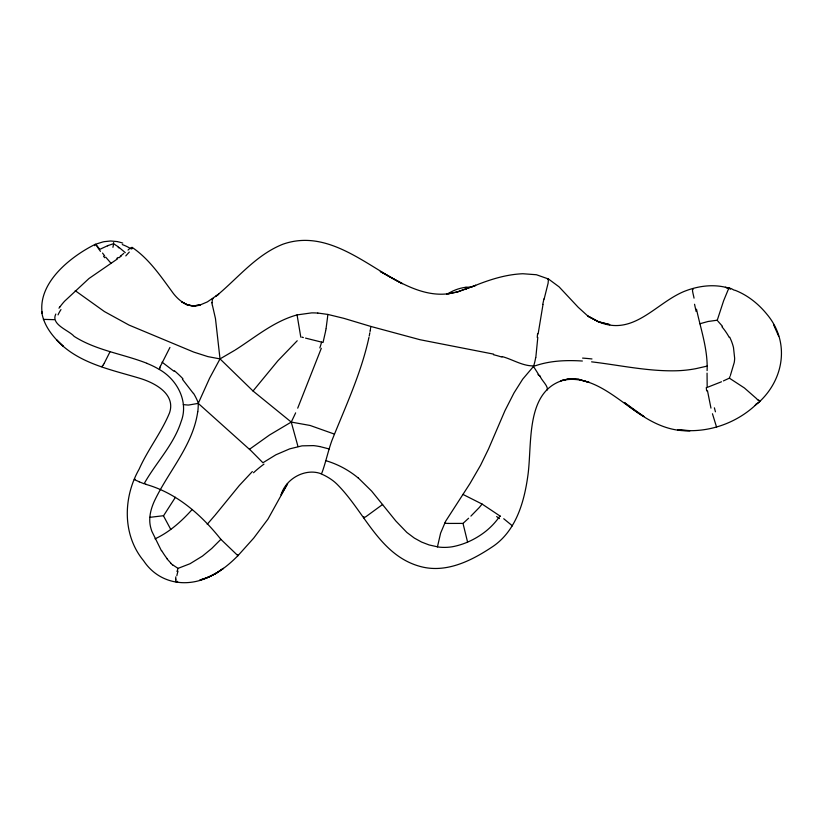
<?xml version="1.0" encoding="UTF-8"?>
<svg xmlns="http://www.w3.org/2000/svg" width="823" height="823" viewBox="0 0 823 823"><rect width="100%" height="100%" fill="white"/><g stroke="black" fill="none" stroke-linecap="round" stroke-linejoin="round"><path stroke-width="1.23" d="M707.101 370.617C707.986 349.61 700.815 329.509 696.515 309.222M707.06 373.117L707.173 387.417L721.504 381.769M113.636 242.579L113.461 243.742L108.142 245.511M113.574 243.711L118.409 246.91M132.246 248.69L132.215 247.63M197.715 411.788C192.963 445.49 168.427 471.342 154.343 501.186C150.527 509.602 148.202 519.282 150.938 528.376A44.144 44.113 -65.6 0 0 151.864 531.329L161.401 550.7M537.8 337.481L535.794 357.666M94.768 245.696L95.211 244.328M146.895 363.293C122.833 353.839 96.291 350.495 74.142 336.381C69.07 330.342 50.388 324.581 55.83 314.026M317.801 313.038L327.863 314.437L327.749 315.61M327.667 316.402L326.062 328.614M175.803 576.882L175.659 579.505M538.129 333.922L543.015 304.428M327.863 314.437L343.921 318.357L370.864 326.453L370.7 327.554M370.556 328.49L370.443 329.251M370.381 329.632L370.247 330.414M325.99 329.056L325.713 330.62M370.185 330.805L370.052 331.607M369.836 332.821L369.64 333.85M325.63 331.072L323.048 342.481L305.549 338.109M369.568 334.272L369.229 335.979M368.971 337.296L368.735 338.418M368.632 338.881C360.731 374.208 345.249 407.179 331.864 440.634C328.161 450.86 325.939 461.569 322.307 471.836C321.988 472.556 321.762 473.379 321.186 473.945C326.011 475.848 332.369 479.655 336.576 483.77C364.815 511.525 379.598 556.441 421.808 566.872C447.681 573.189 473.081 559.897 493.923 545.772C516.35 529.786 524.282 501.577 527.872 475.632C532.584 442.095 524.416 386.553 569.197 378.837L578.775 379.331L589.186 382.428L578.476 379.3L569.053 378.847L560.823 380.761C592.827 372.665 618.783 401.706 643.895 416.489L624.287 402.468C643.02 417.703 664.881 432.178 690.147 430.645L677.782 429.781C705.589 433.772 734.589 424.37 755.205 405.4C754.969 403.517 761.573 402.303 759.403 400.41M544.147 299.047L548.118 283.133L548.437 278.976L536.411 274.738L522.811 273.74C506.176 274.419 490.169 279.481 474.84 285.653L475.591 285.386L457.135 291.97L448.412 293.77L457.711 291.898M177.007 571.512L178.035 568.374L190.031 563.724L202.479 556.081L211.768 548.457L220.873 539.343C201.203 514.663 176.554 492.884 145.568 484.274M717.193 320.414L723.643 300.714L728.067 289.984A7.685 1.44 -71.9 0 1 728.684 289.068C730.351 286.743 733.242 290.55 735.227 290.344C747.757 295.262 758.518 303.913 766.954 314.304C791.315 343.253 783.331 382.932 755.205 405.4M160.279 366.523L169.939 347.44M160.351 366.307L159.816 367.85M321.299 348.324L297.71 408.167M358.098 477.782L371.657 491.115L395.832 521L406.85 532.44L414.308 538.057L421.613 542.079L429.071 544.939L437.455 546.811L440.603 533.15L445.613 521.288L469.964 483.564L480.56 465.293L488.533 448.936L504.962 410.667L513.984 392.952L522.698 379.156L533.489 366.451L533.973 364.98A63.422 62.949 -89.9 0 0 535.66 357.635M101.743 366.657L103.42 364.723M723.407 380.905L729.373 378.148L730.042 376.348M730.402 375.381L734.229 362.542A32.241 32.2 76.6 0 0 734.651 358.252L733.499 347.573A48.711 48.392 77.8 0 0 730.371 338.623L729.754 337.193M363.766 516.793L363.704 517.821L365.844 516.731L382.654 504.448M295.632 412.858L295.138 413.959M294.799 414.699L291.249 422.076L269.533 434.997L249.451 449.307M104.223 363.262L110.045 351.719M144.138 483.718C155.907 462.649 173.663 444.965 181.122 421.571C188.981 401.408 176.945 379.259 159.096 369.332A89.121 88.308 -38.4 0 0 146.864 363.355M163.489 515.846L175.422 497.267M234.936 350.186L220.019 358.9L209.639 378.127L198.25 403.383A62.682 59.853 76.7 0 1 197.787 411.798M58.968 308.203L59.976 306.773M177.665 581.336L176.822 582.293A14.166 2.253 -79.5 0 1 176.338 582.314L175.813 581.192M212.457 298.821L212.046 302.843M320.754 473.637C305.745 468.102 286.065 478.081 281.065 494.829L287.618 483.636L267.969 519.107L253.721 538.088L237.919 555.71L220.873 539.343M334.416 434.102L310.117 425.47L291.249 422.076L253.021 390.997L277.937 360.731L297.216 340.763M215.616 514.55L239.328 485.477L252.342 471.558M215.194 515.054L207.211 524.302M192.191 509.468C181.595 521.247 169.538 532.152 155.022 538.849M317.801 313.09A65.428 64.287 25.7 0 0 311.547 312.894L297.072 314.911L300.786 337.142M448.35 523.428L463.01 523.407L468.596 518.264M237.981 555.618C227.333 566.461 214.844 576.131 199.907 580.03L208.764 577.067L216.274 573.22L223.434 568.354L215.626 573.61L216.274 573.22L207.993 577.314L208.764 577.067C185.494 588.095 158.397 583.085 143.634 560.792C122.195 534.96 123.08 497.359 139.149 469.141C147.811 449.553 161.442 432.569 169.569 412.765C175.988 393.589 153.901 382.356 138.82 378.024C109.953 369.352 78 363.18 56.633 339.971L63.422 346.462C53.166 337.368 43.629 325.692 41.695 311.67L42.168 313.44C37.663 282.412 71.076 256.334 95.283 244.308L102.916 241.941A40.45 40.018 73.4 0 1 104.336 241.643L110.642 240.995L116.815 241.54M117.586 258.823L88.977 278.513L64.667 301.125A67.908 67.805 -82.3 0 0 59.997 306.784M128.028 250.079L129.581 248.649M470.9 516.114L479.161 507.637A78.967 77.722 76.6 0 0 482.052 504.036L500.477 516.33M547.47 279.45L548.437 278.976L559.064 286.826L578.188 307.267L587.817 316.001L598.588 321.855L587.643 316.022L598.527 321.752L609.781 324.632L598.558 321.803C633.463 336.689 655.417 303.368 684.036 291.476C698.346 285.735 714.601 283.606 729.497 288.379L725.413 287.34L729.939 288.348L730.557 289.171M121.176 256.076L118.934 257.815M235.656 349.724C255.449 337.101 274.018 321.248 297.072 314.911M446.58 294.264L452.979 290.961A45.409 45.409 0 0 1 465.972 287.237L471.98 287.093M437.435 546.914A51.047 50.172 68.8 0 0 452.156 546.791C463.822 544.661 474.892 539.497 484.356 532.378A71.807 70.706 72.7 0 0 499.962 515.959M107.453 245.799L99.778 249.359L96.332 244.935L95.026 244.503M502.195 356.585C513.099 359.517 523.922 366.955 535.392 365.751C550.443 360.608 566.646 360.021 582.375 361.019M456.549 292.309L475.591 285.386M699.838 323.758L708.047 321.495L717.028 320.229M707.111 366.112L695.713 368.694A123.862 122.781 87.1 0 1 676.321 370.772C647.783 371.471 619.791 365.165 591.593 361.842M319.571 446.55A60.83 60.686 60.5 0 0 313.429 445.613L302.031 445.85L289.696 448.864L275.921 454.78L262.918 462.752L251.066 450.778L198.25 403.383L188.652 405.039A21.748 20.349 -26.6 0 1 187.263 404.988L183.303 404.618M163.427 515.723L149.827 517.338M448.916 293.667C424.277 297.093 401.552 283.585 380.277 271.467L402.334 283.678C365.7 264.996 327.389 228.516 282.906 244.215L282.783 244.266C255.778 255.017 237.549 278.616 215.595 296.578L218.712 294.12L207.365 301.897L200.802 304.685L193.703 305.94L187.551 305.035L181.616 301.804L187.253 304.891L193.343 305.94L200.318 304.921C188.518 308.995 177.963 300.354 171.688 291.157C160.022 275.252 148.593 258.443 131.958 247.27M547.408 389.536C547.737 385.689 542.316 380.967 540.444 377.068M463.01 523.407L467.587 542.1M135.425 479.356L134.314 479.428A10.164 0.628 19.5 0 0 135.25 480.035L139.324 481.805M54.4 319.674L43.362 319.365L44.02 319.694M253.021 390.997L220.019 358.9L207.921 356.626L193.734 352.079L129.046 325.085L104.418 311.557L75.222 290.673M117.257 241.623L120.353 242.353M319.581 446.498L329.179 448.957M493.625 354.127L420.049 339.724L370.864 326.453M303.348 337.553L302.617 337.368M302.504 337.337L301.959 337.193M120.796 242.487L122.73 243.104M462.938 494.407L482.062 504.046M759.711 401.079L757.685 399.639M178.005 568.354L173.087 565.123M511.536 525.568L512.39 525.825L503.727 518.737M729.373 378.148L744.404 387.972L756.481 398.558M162.059 362.141L173.951 371.245M119.181 247.517L125.271 252.63M170.814 563.086L167.1 558.961M182.449 379.3L193.405 393.487M717.821 321.073L722.501 326.35M111.084 263.35L105.694 257.115M104.603 255.747L102.515 253.052M716.576 427.137L712.451 413.753M539.991 376.43L538.767 374.691M170.773 529.436L163.499 515.898M538.17 373.817L533.489 366.451M693.367 289.079C691.011 287.546 693.933 296.475 694.036 298.152M778.681 336.237L773.538 324.612M466.528 289.058L465.983 287.309M710.959 408.126L707.502 390.791M291.249 422.076L297.998 446.56M212.457 305.456L215.472 318.594L220.019 358.9M542.799 304.325A57.816 21.203 -81.5 0 1 543.952 298.893M537.244 337.43A99.995 88.977 -89.5 0 1 537.584 333.85M325.795 460.654A90.705 90.684 46.7 0 1 358.046 477.844M167.254 558.848A77.866 76.086 62.2 0 1 161.637 550.556M172.974 565.267A34.453 34.381 -1.4 0 1 170.7 563.21M58.032 314.89A29.916 25.801 -57.9 0 1 60.974 309.602M130.672 247.939A20.143 2.16 -37.3 0 1 131.413 247.877M123.789 253.35A16.553 1.852 -37.1 0 1 120.292 256.241M118.183 247.312A32.858 18.106 41.8 0 1 118.934 247.908M112.936 247.332A17.098 0.977 -81.9 0 1 113.43 244.781M107.463 245.861A34.71 17.725 -29.5 0 1 108.152 245.583M100.468 251.365A14.31 1.245 51.8 0 1 96.908 246.159M721.966 326.813A59.318 57.775 66 0 1 729.26 337.461M193.57 393.384A57.528 53.639 56.8 0 1 198.436 403.321M174.383 370.72A109.994 106.476 61.1 0 1 182.953 378.796M448.35 523.449A39.977 39.288 64.2 0 1 444.677 523.119M547.532 389.639A8.209 1.512 41.9 0 1 547.346 389.855M540.011 375.977A34.535 8.127 59.5 0 1 540.474 376.625M538.592 375.247A34.371 12.89 63.2 0 1 537.975 374.352M582.591 358.098A194.578 166.668 3.5 0 1 591.974 358.951M321.598 342.131A133.686 122.329 -62.9 0 1 319.849 347.892M706.648 390.925A74.029 71.385 -76.4 0 1 706.299 387.51M757.932 399.927A8.868 0.782 46.6 0 1 756.707 398.857M125.806 255.891A19.124 1.811 -51.3 0 1 129.314 252.064M122.277 244.565A44.998 39.977 33.5 0 1 131.371 249.019M118.08 257.455A35.379 8.425 -34.7 0 1 116.835 258.371M104.737 257.733A37.076 10.493 50.5 0 1 103.513 256.2M694.54 304.263A61.859 1.471 77.8 0 1 696.114 311.454M160.001 367.922A14.845 14.557 26.3 0 1 159.364 369.311M146.381 484.459A38.342 1.934 19.9 0 1 145.013 483.934M143.902 483.667A28.898 1.739 19.7 0 1 139.005 481.722M253.505 472.752A105.169 102.011 -20.8 0 1 263.957 464.151M496.629 516.556A80.068 13.518 33.7 0 1 499.438 518.603M175.947 580.791A17.396 3.004 -76 0 1 175.855 579.001M176.852 575.689A14.433 3.446 -70.5 0 1 178.005 571.162M104.182 363.396A8.096 0.7 -65.6 0 1 103.369 364.867M212.437 298.77A8.024 2.459 65.4 0 1 213.311 298.667M212.334 305.354A11.563 2.994 72.4 0 1 211.933 302.679M715.444 411.809A62.075 8.189 75.3 0 1 714.385 407.827M493.44 354.703A125.713 117.576 -12.7 0 1 501.989 357.11M237.796 554.897A18.456 1.605 55.7 0 1 237.929 555.535"/></g></svg>
